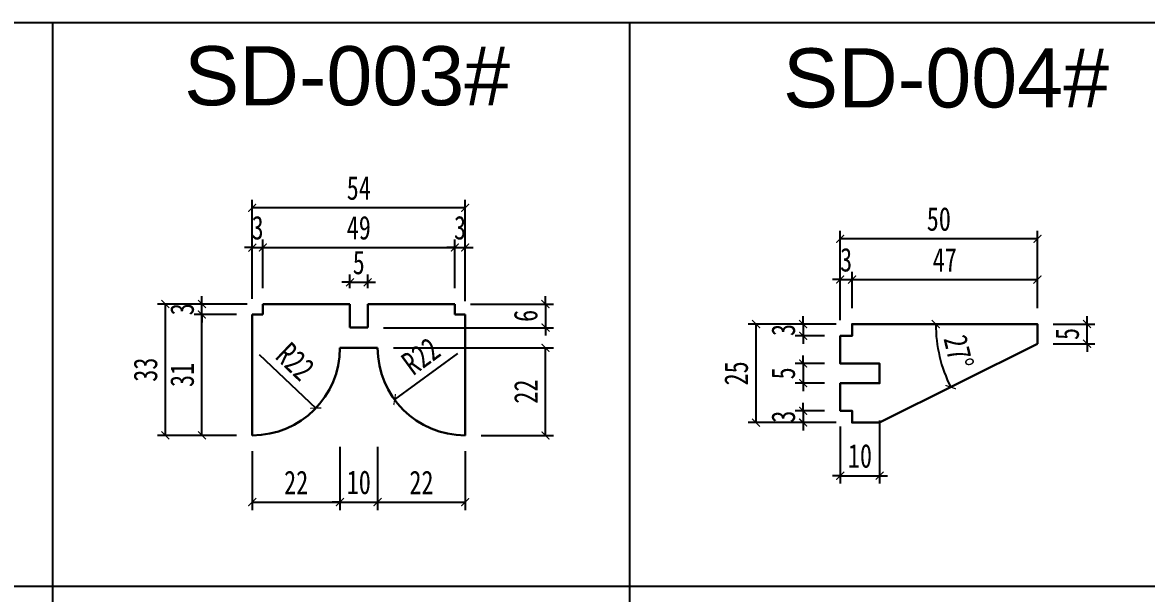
# Model space of a CAD drawing. Header units: millimetres. Extents: x 0 to 1097966, y -63096 to 223085.
# Drawn here: x 338270.2 to 338555.3, y -56661.3 to -56516.4 of the extents above; entities that cross this region are included whole.
import ezdxf

# ---------------------------------------------------------------- set-up
doc = ezdxf.new("R2010")
doc.units = ezdxf.units.MM
doc.layers.add('A3主线', color=7, linetype='Continuous', lineweight=30)
doc.styles.get("Standard").update_dxf_attribs({"font": 'arial.ttf'})
doc.styles.add('尺寸字体', font='', dxfattribs={"width": 0.75})
doc.styles.get('尺寸字体').set_extended_font_data('SimHei')
doc.dimstyles.new('副本 廖志利标注1', dxfattribs={"dimscale": 20, "dimtxt": 0.3, "dimasz": 0.1, "dimexe": 0.1, "dimexo": 0.2, "dimgap": 0.1, "dimtad": 1, "dimdec": 0, "dimzin": 0, "dimdsep": 46, "dimtxsty": '尺寸字体', "dimblk": 'ARCHTICK', "dimcen": 0.09, "dimclrd": 6, "dimclre": 6, "dimclrt": 2, "dimadec": 0, "dimazin": 0, "dimtfac": 1, "dimtdec": 0, "dimtix": 1, "dimtmove": 1, "dimatfit": 3, "dimldrblk": 'ARCHTICK', "dimfxl": 0.7, "dimfxlon": 1, "dimtolj": 1, "dimtzin": 0, "dimarcsym": 0})

# ---------------------------------------------------------------- blocks, each defined once
blk = doc.blocks.new('_ArchTick')
at = {"color": 0, "linetype": 'ByBlock', "const_width": 0.15}
blk.add_lwpolyline([(-0.5, -0.5), (0.5, 0.5)], dxfattribs=at)
blk = doc.blocks.new('*D641')
at = {"color": 6, "lineweight": -2, "transparency": 16777216}
for p, q in [((338477.59, -56581.63), (338475.59, -56581.63)), ((338477.59, -56591.92), (338477.59, -56579.63)), ((338477.59, -56581.63), (338480.59, -56581.63)), ((338480.59, -56588.92), (338480.59, -56579.63)), ((338480.59, -56581.63), (338482.59, -56581.63))]:
    blk.add_line(p, q, dxfattribs=at)
at = {"layer": 'Defpoints', "color": 0, "lineweight": 13, "transparency": 16777216}
for p in [(338480.59, -56581.63), (338480.59, -56592.92), (338477.59, -56595.92)]:
    blk.add_point(p, dxfattribs=at)
at = {"color": 6, "lineweight": -2, "transparency": 16777216, "xscale": 2, "yscale": 2, "zscale": 2}
blk.add_blockref('_ArchTick', (338477.59, -56581.63), dxfattribs=at)
at = {"color": 6, "lineweight": -2, "transparency": 16777216, "xscale": 2, "yscale": 2, "zscale": 2, "rotation": 180}
blk.add_blockref('_ArchTick', (338480.59, -56581.63), dxfattribs=at)
at = {"color": 2, "transparency": 16777216, "insert": (338479.09, -56576.63), "char_height": 6, "attachment_point": 5, "style": '尺寸字体'}
blk.add_mtext('\\A1;3', dxfattribs=at)
blk = doc.blocks.new('*D642')
at = {"color": 6, "lineweight": -2, "transparency": 16777216}
for p, q in [((338480.59, -56588.92), (338480.59, -56579.63)), ((338480.59, -56581.63), (338527.59, -56581.63)), ((338527.59, -56588.92), (338527.59, -56579.63))]:
    blk.add_line(p, q, dxfattribs=at)
at = {"layer": 'Defpoints', "color": 0, "lineweight": 13, "transparency": 16777216}
for p in [(338527.59, -56581.63), (338480.59, -56592.92), (338527.59, -56592.92)]:
    blk.add_point(p, dxfattribs=at)
at = {"color": 6, "lineweight": -2, "transparency": 16777216, "xscale": 2, "yscale": 2, "zscale": 2, "rotation": 180}
blk.add_blockref('_ArchTick', (338480.59, -56581.63), dxfattribs=at)
at = {"color": 6, "lineweight": -2, "transparency": 16777216, "xscale": 2, "yscale": 2, "zscale": 2}
blk.add_blockref('_ArchTick', (338527.59, -56581.63), dxfattribs=at)
at = {"color": 2, "transparency": 16777216, "insert": (338504.09, -56576.63), "char_height": 6, "attachment_point": 5, "style": '尺寸字体'}
blk.add_mtext('\\A1;47', dxfattribs=at)
blk = doc.blocks.new('*D552')
at = {"color": 6, "lineweight": -2, "transparency": 16777216}
for p, q in [((338477.59, -56585.29), (338477.59, -56569.29)), ((338527.59, -56585.29), (338527.59, -56569.29)), ((338527.59, -56571.29), (338477.59, -56571.29))]:
    blk.add_line(p, q, dxfattribs=at)
at = {"layer": 'Defpoints', "color": 0, "lineweight": 13, "transparency": 16777216}
for p in [(338477.59, -56571.29), (338527.59, -56592.92), (338477.59, -56595.92)]:
    blk.add_point(p, dxfattribs=at)
at = {"color": 6, "lineweight": -2, "transparency": 16777216, "xscale": 2, "yscale": 2, "zscale": 2, "rotation": 180}
blk.add_blockref('_ArchTick', (338477.59, -56571.29), dxfattribs=at)
at = {"color": 6, "lineweight": -2, "transparency": 16777216, "xscale": 2, "yscale": 2, "zscale": 2}
blk.add_blockref('_ArchTick', (338527.59, -56571.29), dxfattribs=at)
at = {"color": 2, "transparency": 16777216, "insert": (338502.59, -56566.29), "char_height": 6, "attachment_point": 5, "style": '尺寸字体'}
blk.add_mtext('\\A1;50', dxfattribs=at)
blk = doc.blocks.new('*D553')
at = {"color": 6, "lineweight": -2, "transparency": 16777216}
for p, q in [((338476.59, -56592.92), (338466.18, -56592.92)), ((338468.18, -56592.92), (338468.18, -56590.92)), ((338468.18, -56592.92), (338468.18, -56595.92)), ((338473.59, -56595.92), (338466.18, -56595.92)), ((338468.18, -56595.92), (338468.18, -56597.92))]:
    blk.add_line(p, q, dxfattribs=at)
at = {"layer": 'Defpoints', "color": 0, "lineweight": 13, "transparency": 16777216}
for p in [(338480.59, -56592.92), (338468.18, -56595.92), (338477.59, -56595.92)]:
    blk.add_point(p, dxfattribs=at)
at = {"color": 6, "lineweight": -2, "transparency": 16777216, "xscale": 2, "yscale": 2, "zscale": 2}
for p, rotation in [((338468.18, -56592.92), 270), ((338468.18, -56595.92), 90)]:
    blk.add_blockref('_ArchTick', p, dxfattribs=dict(at, rotation=rotation))
at = {"color": 2, "transparency": 16777216, "insert": (338463.18, -56594.42), "char_height": 6, "attachment_point": 5, "rotation": 90, "style": '尺寸字体'}
blk.add_mtext('\\A1;3', dxfattribs=at)
blk = doc.blocks.new('*D643')
at = {"color": 6, "lineweight": -2, "transparency": 16777216}
for p, q in [((338468.18, -56602.92), (338468.18, -56600.92)), ((338473.59, -56602.92), (338466.18, -56602.92)), ((338468.18, -56602.92), (338468.18, -56607.92)), ((338473.59, -56607.92), (338466.18, -56607.92)), ((338468.18, -56607.92), (338468.18, -56609.92))]:
    blk.add_line(p, q, dxfattribs=at)
at = {"layer": 'Defpoints', "color": 0, "lineweight": 13, "transparency": 16777216}
for p in [(338477.59, -56602.92), (338468.18, -56607.92), (338477.59, -56607.92)]:
    blk.add_point(p, dxfattribs=at)
at = {"color": 6, "lineweight": -2, "transparency": 16777216, "xscale": 2, "yscale": 2, "zscale": 2}
for p, rotation in [((338468.18, -56602.92), 270), ((338468.18, -56607.92), 90)]:
    blk.add_blockref('_ArchTick', p, dxfattribs=dict(at, rotation=rotation))
at = {"color": 2, "transparency": 16777216, "insert": (338463.18, -56605.42), "char_height": 6, "attachment_point": 5, "rotation": 90, "style": '尺寸字体'}
blk.add_mtext('\\A1;5', dxfattribs=at)
blk = doc.blocks.new('*D644')
at = {"color": 6, "lineweight": -2, "transparency": 16777216}
for p, q in [((338468.18, -56614.92), (338468.18, -56612.92)), ((338473.59, -56614.92), (338466.18, -56614.92)), ((338468.18, -56614.92), (338468.18, -56617.92)), ((338476.59, -56617.92), (338466.18, -56617.92)), ((338468.18, -56617.92), (338468.18, -56619.92))]:
    blk.add_line(p, q, dxfattribs=at)
at = {"layer": 'Defpoints', "color": 0, "lineweight": 13, "transparency": 16777216}
for p in [(338477.59, -56614.92), (338468.18, -56617.92), (338480.59, -56617.92)]:
    blk.add_point(p, dxfattribs=at)
at = {"color": 6, "lineweight": -2, "transparency": 16777216, "xscale": 2, "yscale": 2, "zscale": 2}
for p, rotation in [((338468.18, -56614.92), 270), ((338468.18, -56617.92), 90)]:
    blk.add_blockref('_ArchTick', p, dxfattribs=dict(at, rotation=rotation))
at = {"color": 2, "transparency": 16777216, "insert": (338463.18, -56616.42), "char_height": 6, "attachment_point": 5, "rotation": 90, "style": '尺寸字体'}
blk.add_mtext('\\A1;3', dxfattribs=at)
blk = doc.blocks.new('*D554')
at = {"color": 6, "lineweight": -2, "transparency": 16777216}
for p, q in [((338470.24, -56592.92), (338454.24, -56592.92)), ((338456.24, -56617.92), (338456.24, -56592.92)), ((338470.24, -56617.92), (338454.24, -56617.92))]:
    blk.add_line(p, q, dxfattribs=at)
at = {"layer": 'Defpoints', "color": 0, "lineweight": 13, "transparency": 16777216}
for p in [(338456.24, -56592.92), (338480.59, -56592.92), (338480.59, -56617.92)]:
    blk.add_point(p, dxfattribs=at)
at = {"color": 6, "lineweight": -2, "transparency": 16777216, "xscale": 2, "yscale": 2, "zscale": 2}
for p, rotation in [((338456.24, -56592.92), 90), ((338456.24, -56617.92), 270)]:
    blk.add_blockref('_ArchTick', p, dxfattribs=dict(at, rotation=rotation))
at = {"color": 2, "transparency": 16777216, "insert": (338451.24, -56605.42), "char_height": 6, "attachment_point": 5, "rotation": 90, "style": '尺寸字体'}
blk.add_mtext('\\A1;25', dxfattribs=at)
blk = doc.blocks.new('*D645')
at = {"color": 6, "lineweight": -2, "transparency": 16777216}
for p, q in [((338531.59, -56592.92), (338542.17, -56592.92)), ((338540.17, -56592.92), (338540.17, -56590.92)), ((338540.17, -56597.92), (338540.17, -56592.92)), ((338531.59, -56597.92), (338542.17, -56597.92)), ((338540.17, -56597.92), (338540.17, -56599.92))]:
    blk.add_line(p, q, dxfattribs=at)
at = {"layer": 'Defpoints', "color": 0, "lineweight": 13, "transparency": 16777216}
for p in [(338527.59, -56592.92), (338540.17, -56592.92), (338527.59, -56597.92)]:
    blk.add_point(p, dxfattribs=at)
at = {"color": 6, "lineweight": -2, "transparency": 16777216, "xscale": 2, "yscale": 2, "zscale": 2}
for p, rotation in [((338540.17, -56592.92), 270), ((338540.17, -56597.92), 90)]:
    blk.add_blockref('_ArchTick', p, dxfattribs=dict(at, rotation=rotation))
at = {"color": 2, "transparency": 16777216, "insert": (338535.17, -56595.42), "char_height": 6, "attachment_point": 5, "rotation": 90, "style": '尺寸字体'}
blk.add_mtext('\\A1;5', dxfattribs=at)
blk = doc.blocks.new('*D555')
at = {"color": 6, "lineweight": -2, "transparency": 16777216}
for p, q in [((338477.59, -56618.92), (338477.59, -56633.39)), ((338487.59, -56617.39), (338487.59, -56633.39)), ((338477.59, -56631.39), (338475.59, -56631.39)), ((338477.59, -56631.39), (338487.59, -56631.39)), ((338487.59, -56631.39), (338489.59, -56631.39))]:
    blk.add_line(p, q, dxfattribs=at)
at = {"layer": 'Defpoints', "color": 0, "lineweight": 13, "transparency": 16777216}
for p in [(338487.59, -56607.92), (338477.59, -56614.92), (338487.59, -56631.39)]:
    blk.add_point(p, dxfattribs=at)
at = {"color": 6, "lineweight": -2, "transparency": 16777216, "xscale": 2, "yscale": 2, "zscale": 2}
blk.add_blockref('_ArchTick', (338477.59, -56631.39), dxfattribs=at)
at = {"color": 6, "lineweight": -2, "transparency": 16777216, "xscale": 2, "yscale": 2, "zscale": 2, "rotation": 180}
blk.add_blockref('_ArchTick', (338487.59, -56631.39), dxfattribs=at)
at = {"color": 2, "transparency": 16777216, "insert": (338482.59, -56626.39), "char_height": 6, "attachment_point": 5, "style": '尺寸字体'}
blk.add_mtext('\\A1;10', dxfattribs=at)
blk = doc.blocks.new('*D586')
at = {"color": 6, "lineweight": -2, "transparency": 16777216}
for p, q in [((338324.51, -56590.49), (338313.74, -56590.49)), ((338315.74, -56621.16), (338315.74, -56590.49)), ((338324.51, -56621.16), (338313.74, -56621.16))]:
    blk.add_line(p, q, dxfattribs=at)
at = {"layer": 'Defpoints', "color": 0, "lineweight": 13, "transparency": 16777216}
for p in [(338315.74, -56590.49), (338328.51, -56590.49), (338328.51, -56621.16)]:
    blk.add_point(p, dxfattribs=at)
at = {"color": 6, "lineweight": -2, "transparency": 16777216, "xscale": 2, "yscale": 2, "zscale": 2}
for p, rotation in [((338315.74, -56590.49), 90), ((338315.74, -56621.16), 270)]:
    blk.add_blockref('_ArchTick', p, dxfattribs=dict(at, rotation=rotation))
at = {"color": 2, "transparency": 16777216, "insert": (338310.74, -56605.83), "char_height": 6, "attachment_point": 5, "rotation": 90, "style": '尺寸字体'}
blk.add_mtext('\\A1;31', dxfattribs=at)
blk = doc.blocks.new('*D587')
at = {"color": 6, "lineweight": -2, "transparency": 16777216}
for p, q in [((338315.74, -56587.83), (338315.74, -56585.83)), ((338327.18, -56587.83), (338313.74, -56587.83)), ((338315.74, -56590.49), (338315.74, -56587.83)), ((338324.51, -56590.49), (338313.74, -56590.49)), ((338315.74, -56590.49), (338315.74, -56592.49))]:
    blk.add_line(p, q, dxfattribs=at)
at = {"layer": 'Defpoints', "color": 0, "lineweight": 13, "transparency": 16777216}
for p in [(338315.74, -56587.83), (338331.18, -56587.83), (338328.51, -56590.49)]:
    blk.add_point(p, dxfattribs=at)
at = {"color": 6, "lineweight": -2, "transparency": 16777216, "xscale": 2, "yscale": 2, "zscale": 2}
for p, rotation in [((338315.74, -56587.83), 270), ((338315.74, -56590.49), 90)]:
    blk.add_blockref('_ArchTick', p, dxfattribs=dict(at, rotation=rotation))
at = {"color": 2, "transparency": 16777216, "insert": (338310.74, -56589.16), "char_height": 6, "attachment_point": 5, "rotation": 90, "style": '尺寸字体'}
blk.add_mtext('\\A1;3', dxfattribs=at)
blk = doc.blocks.new('*D588')
at = {"color": 6, "lineweight": -2, "transparency": 16777216}
for p, q in [((338320.45, -56587.83), (338304.45, -56587.83)), ((338306.45, -56587.83), (338306.45, -56621.16)), ((338320.45, -56621.16), (338304.45, -56621.16))]:
    blk.add_line(p, q, dxfattribs=at)
at = {"layer": 'Defpoints', "color": 0, "lineweight": 13, "transparency": 16777216}
for p in [(338331.18, -56587.83), (338306.45, -56621.16), (338328.51, -56621.16)]:
    blk.add_point(p, dxfattribs=at)
at = {"color": 6, "lineweight": -2, "transparency": 16777216, "xscale": 2, "yscale": 2, "zscale": 2}
for p, rotation in [((338306.45, -56587.83), 90), ((338306.45, -56621.16), 270)]:
    blk.add_blockref('_ArchTick', p, dxfattribs=dict(at, rotation=rotation))
at = {"color": 2, "transparency": 16777216, "insert": (338301.45, -56604.49), "char_height": 6, "attachment_point": 5, "rotation": 90, "style": '尺寸字体'}
blk.add_mtext('\\A1;33', dxfattribs=at)
blk = doc.blocks.new('*D589')
at = {"color": 6, "lineweight": -2, "transparency": 16777216}
for p, q in [((338328.51, -56586.49), (338328.51, -56571.5)), ((338331.18, -56583.83), (338331.18, -56571.5)), ((338328.51, -56573.5), (338326.51, -56573.5)), ((338328.51, -56573.5), (338331.18, -56573.5)), ((338331.18, -56573.5), (338333.18, -56573.5))]:
    blk.add_line(p, q, dxfattribs=at)
at = {"layer": 'Defpoints', "color": 0, "lineweight": 13, "transparency": 16777216}
for p in [(338331.18, -56573.5), (338331.18, -56587.83), (338328.51, -56590.49)]:
    blk.add_point(p, dxfattribs=at)
at = {"color": 6, "lineweight": -2, "transparency": 16777216, "xscale": 2, "yscale": 2, "zscale": 2}
blk.add_blockref('_ArchTick', (338328.51, -56573.5), dxfattribs=at)
at = {"color": 6, "lineweight": -2, "transparency": 16777216, "xscale": 2, "yscale": 2, "zscale": 2, "rotation": 180}
blk.add_blockref('_ArchTick', (338331.18, -56573.5), dxfattribs=at)
at = {"color": 2, "transparency": 16777216, "insert": (338329.85, -56568.5), "char_height": 6, "attachment_point": 5, "style": '尺寸字体'}
blk.add_mtext('\\A1;3', dxfattribs=at)
blk = doc.blocks.new('*D590')
at = {"color": 6, "lineweight": -2, "transparency": 16777216}
for p, q in [((338331.18, -56583.83), (338331.18, -56571.5)), ((338379.85, -56583.83), (338379.85, -56571.5)), ((338331.18, -56573.5), (338379.85, -56573.5))]:
    blk.add_line(p, q, dxfattribs=at)
at = {"layer": 'Defpoints', "color": 0, "lineweight": 13, "transparency": 16777216}
for p in [(338379.85, -56573.5), (338331.18, -56587.83), (338379.85, -56587.83)]:
    blk.add_point(p, dxfattribs=at)
at = {"color": 6, "lineweight": -2, "transparency": 16777216, "xscale": 2, "yscale": 2, "zscale": 2, "rotation": 180}
blk.add_blockref('_ArchTick', (338331.18, -56573.5), dxfattribs=at)
at = {"color": 6, "lineweight": -2, "transparency": 16777216, "xscale": 2, "yscale": 2, "zscale": 2}
blk.add_blockref('_ArchTick', (338379.85, -56573.5), dxfattribs=at)
at = {"color": 2, "transparency": 16777216, "insert": (338355.51, -56568.5), "char_height": 6, "attachment_point": 5, "style": '尺寸字体'}
blk.add_mtext('\\A1;49', dxfattribs=at)
blk = doc.blocks.new('*D591')
at = {"color": 6, "lineweight": -2, "transparency": 16777216}
for p, q in [((338379.85, -56583.83), (338379.85, -56571.5)), ((338382.51, -56587.13), (338382.51, -56571.5)), ((338379.85, -56573.5), (338377.85, -56573.5)), ((338379.85, -56573.5), (338382.51, -56573.5)), ((338382.51, -56573.5), (338384.51, -56573.5))]:
    blk.add_line(p, q, dxfattribs=at)
at = {"layer": 'Defpoints', "color": 0, "lineweight": 13, "transparency": 16777216}
for p in [(338382.51, -56573.5), (338379.85, -56587.83), (338382.51, -56591.13)]:
    blk.add_point(p, dxfattribs=at)
at = {"color": 6, "lineweight": -2, "transparency": 16777216, "xscale": 2, "yscale": 2, "zscale": 2}
blk.add_blockref('_ArchTick', (338379.85, -56573.5), dxfattribs=at)
at = {"color": 6, "lineweight": -2, "transparency": 16777216, "xscale": 2, "yscale": 2, "zscale": 2, "rotation": 180}
blk.add_blockref('_ArchTick', (338382.51, -56573.5), dxfattribs=at)
at = {"color": 2, "transparency": 16777216, "insert": (338381.18, -56568.5), "char_height": 6, "attachment_point": 5, "style": '尺寸字体'}
blk.add_mtext('\\A1;3', dxfattribs=at)
blk = doc.blocks.new('*D592')
at = {"color": 6, "lineweight": -2, "transparency": 16777216}
for p, q in [((338328.51, -56577.43), (338328.51, -56561.43)), ((338382.51, -56577.43), (338382.51, -56561.43)), ((338382.51, -56563.43), (338328.51, -56563.43))]:
    blk.add_line(p, q, dxfattribs=at)
at = {"layer": 'Defpoints', "color": 0, "lineweight": 13, "transparency": 16777216}
for p in [(338328.51, -56563.43), (338328.51, -56590.49), (338382.51, -56590.49)]:
    blk.add_point(p, dxfattribs=at)
at = {"color": 6, "lineweight": -2, "transparency": 16777216, "xscale": 2, "yscale": 2, "zscale": 2, "rotation": 180}
blk.add_blockref('_ArchTick', (338328.51, -56563.43), dxfattribs=at)
at = {"color": 6, "lineweight": -2, "transparency": 16777216, "xscale": 2, "yscale": 2, "zscale": 2}
blk.add_blockref('_ArchTick', (338382.51, -56563.43), dxfattribs=at)
at = {"color": 2, "transparency": 16777216, "insert": (338355.51, -56558.43), "char_height": 6, "attachment_point": 5, "style": '尺寸字体'}
blk.add_mtext('\\A1;54', dxfattribs=at)
blk = doc.blocks.new('*D593')
at = {"color": 6, "lineweight": -2, "transparency": 16777216}
for p, q in [((338350.74, -56624.1), (338350.74, -56640.1)), ((338328.51, -56625.16), (338328.51, -56640.1)), ((338328.51, -56638.1), (338350.74, -56638.1))]:
    blk.add_line(p, q, dxfattribs=at)
at = {"layer": 'Defpoints', "color": 0, "lineweight": 13, "transparency": 16777216}
for p in [(338350.74, -56598.94), (338328.51, -56621.16), (338350.74, -56638.1)]:
    blk.add_point(p, dxfattribs=at)
at = {"color": 6, "lineweight": -2, "transparency": 16777216, "xscale": 2, "yscale": 2, "zscale": 2, "rotation": 180}
blk.add_blockref('_ArchTick', (338328.51, -56638.1), dxfattribs=at)
at = {"color": 6, "lineweight": -2, "transparency": 16777216, "xscale": 2, "yscale": 2, "zscale": 2}
blk.add_blockref('_ArchTick', (338350.74, -56638.1), dxfattribs=at)
at = {"color": 2, "transparency": 16777216, "insert": (338339.63, -56633.1), "char_height": 6, "attachment_point": 5, "style": '尺寸字体'}
blk.add_mtext('\\A1;22', dxfattribs=at)
blk = doc.blocks.new('*D594')
at = {"color": 6, "lineweight": -2, "transparency": 16777216}
for p, q in [((338350.74, -56624.1), (338350.74, -56640.1)), ((338360.29, -56624.1), (338360.29, -56640.1)), ((338350.74, -56638.1), (338348.74, -56638.1)), ((338350.74, -56638.1), (338360.29, -56638.1)), ((338360.29, -56638.1), (338362.29, -56638.1))]:
    blk.add_line(p, q, dxfattribs=at)
at = {"layer": 'Defpoints', "color": 0, "lineweight": 13, "transparency": 16777216}
for p in [(338350.74, -56598.94), (338360.29, -56598.94), (338360.29, -56638.1)]:
    blk.add_point(p, dxfattribs=at)
at = {"color": 6, "lineweight": -2, "transparency": 16777216, "xscale": 2, "yscale": 2, "zscale": 2}
blk.add_blockref('_ArchTick', (338350.74, -56638.1), dxfattribs=at)
at = {"color": 6, "lineweight": -2, "transparency": 16777216, "xscale": 2, "yscale": 2, "zscale": 2, "rotation": 180}
blk.add_blockref('_ArchTick', (338360.29, -56638.1), dxfattribs=at)
at = {"color": 2, "transparency": 16777216, "insert": (338355.51, -56633.1), "char_height": 6, "attachment_point": 5, "style": '尺寸字体'}
blk.add_mtext('\\A1;10', dxfattribs=at)
blk = doc.blocks.new('*D595')
at = {"color": 6, "lineweight": -2, "transparency": 16777216}
for p, q in [((338360.29, -56624.1), (338360.29, -56640.1)), ((338382.51, -56625.16), (338382.51, -56640.1)), ((338360.29, -56638.1), (338382.51, -56638.1))]:
    blk.add_line(p, q, dxfattribs=at)
at = {"layer": 'Defpoints', "color": 0, "lineweight": 13, "transparency": 16777216}
for p in [(338360.29, -56598.94), (338382.51, -56621.16), (338382.51, -56638.1)]:
    blk.add_point(p, dxfattribs=at)
at = {"color": 6, "lineweight": -2, "transparency": 16777216, "xscale": 2, "yscale": 2, "zscale": 2, "rotation": 180}
blk.add_blockref('_ArchTick', (338360.29, -56638.1), dxfattribs=at)
at = {"color": 6, "lineweight": -2, "transparency": 16777216, "xscale": 2, "yscale": 2, "zscale": 2}
blk.add_blockref('_ArchTick', (338382.51, -56638.1), dxfattribs=at)
at = {"color": 2, "transparency": 16777216, "insert": (338371.4, -56633.1), "char_height": 6, "attachment_point": 5, "style": '尺寸字体'}
blk.add_mtext('\\A1;22', dxfattribs=at)
blk = doc.blocks.new('*D596')
at = {"color": 6, "lineweight": -2, "transparency": 16777216}
blk.add_line((338380.55, -56600.38), (338364.6, -56612.08), dxfattribs=at)
at = {"layer": 'Defpoints', "color": 0, "lineweight": 13, "transparency": 16777216}
for p in [(338382.51, -56598.94), (338364.6, -56612.08)]:
    blk.add_point(p, dxfattribs=at)
at = {"color": 6, "lineweight": -2, "transparency": 16777216, "xscale": 2, "yscale": 2, "zscale": 2, "rotation": 216.2743950935715}
blk.add_blockref('_ArchTick', (338364.6, -56612.08), dxfattribs=at)
at = {"color": 2, "transparency": 16777216, "insert": (338371.23, -56601.02), "char_height": 6, "attachment_point": 5, "rotation": 36.2744, "style": '尺寸字体'}
blk.add_mtext('\\A1;R22', dxfattribs=at)
blk = doc.blocks.new('*D597')
at = {"color": 6, "lineweight": -2, "transparency": 16777216}
blk.add_line((338330.28, -56600.61), (338344.63, -56614.24), dxfattribs=at)
at = {"layer": 'Defpoints', "color": 0, "lineweight": 13, "transparency": 16777216}
for p in [(338328.51, -56598.94), (338344.63, -56614.24)]:
    blk.add_point(p, dxfattribs=at)
at = {"color": 6, "lineweight": -2, "transparency": 16777216, "xscale": 2, "yscale": 2, "zscale": 2, "rotation": 316.4821157881631}
blk.add_blockref('_ArchTick', (338344.63, -56614.24), dxfattribs=at)
at = {"color": 2, "transparency": 16777216, "insert": (338339.45, -56602.42), "char_height": 6, "attachment_point": 5, "rotation": 316.4821, "style": '尺寸字体'}
blk.add_mtext('\\A1;R22', dxfattribs=at)
blk = doc.blocks.new('*D625')
at = {"color": 6, "lineweight": -2, "transparency": 16777216}
for p, q in [((338353.25, -56583.83), (338353.25, -56580.32)), ((338357.77, -56583.83), (338357.77, -56580.32)), ((338353.25, -56582.32), (338351.25, -56582.32)), ((338353.25, -56582.32), (338357.77, -56582.32)), ((338357.77, -56582.32), (338359.77, -56582.32))]:
    blk.add_line(p, q, dxfattribs=at)
at = {"layer": 'Defpoints', "color": 0, "lineweight": 13, "transparency": 16777216}
for p in [(338357.77, -56582.32), (338353.25, -56587.83), (338357.77, -56587.83)]:
    blk.add_point(p, dxfattribs=at)
at = {"color": 6, "lineweight": -2, "transparency": 16777216, "xscale": 2, "yscale": 2, "zscale": 2}
blk.add_blockref('_ArchTick', (338353.25, -56582.32), dxfattribs=at)
at = {"color": 6, "lineweight": -2, "transparency": 16777216, "xscale": 2, "yscale": 2, "zscale": 2, "rotation": 180}
blk.add_blockref('_ArchTick', (338357.77, -56582.32), dxfattribs=at)
at = {"color": 2, "transparency": 16777216, "insert": (338355.51, -56577.32), "char_height": 6, "attachment_point": 5, "style": '尺寸字体'}
blk.add_mtext('\\A1;5', dxfattribs=at)
blk = doc.blocks.new('*D626')
at = {"color": 6, "lineweight": -2, "transparency": 16777216}
for p, q in [((338402.86, -56587.83), (338402.86, -56585.83)), ((338383.85, -56587.83), (338404.86, -56587.83)), ((338402.86, -56587.83), (338402.86, -56593.83)), ((338361.77, -56593.83), (338404.86, -56593.83)), ((338402.86, -56593.83), (338402.86, -56595.83))]:
    blk.add_line(p, q, dxfattribs=at)
at = {"layer": 'Defpoints', "color": 0, "lineweight": 13, "transparency": 16777216}
for p in [(338379.85, -56587.83), (338357.77, -56593.83), (338402.86, -56593.83)]:
    blk.add_point(p, dxfattribs=at)
at = {"color": 6, "lineweight": -2, "transparency": 16777216, "xscale": 2, "yscale": 2, "zscale": 2}
for p, rotation in [((338402.86, -56587.83), 270), ((338402.86, -56593.83), 90)]:
    blk.add_blockref('_ArchTick', p, dxfattribs=dict(at, rotation=rotation))
at = {"color": 2, "transparency": 16777216, "insert": (338397.86, -56590.83), "char_height": 6, "attachment_point": 5, "rotation": 90, "style": '尺寸字体'}
blk.add_mtext('\\A1;6', dxfattribs=at)
blk = doc.blocks.new('*D699')
at = {"color": 6, "lineweight": -2, "transparency": 16777216}
for p, q in [((338364.29, -56598.94), (338404.86, -56598.94)), ((338402.86, -56621.16), (338402.86, -56598.94)), ((338386.51, -56621.16), (338404.86, -56621.16))]:
    blk.add_line(p, q, dxfattribs=at)
at = {"layer": 'Defpoints', "color": 0, "lineweight": 13, "transparency": 16777216}
for p in [(338360.29, -56598.94), (338402.86, -56598.94), (338382.51, -56621.16)]:
    blk.add_point(p, dxfattribs=at)
at = {"color": 6, "lineweight": -2, "transparency": 16777216, "xscale": 2, "yscale": 2, "zscale": 2}
for p, rotation in [((338402.86, -56598.94), 90), ((338402.86, -56621.16), 270)]:
    blk.add_blockref('_ArchTick', p, dxfattribs=dict(at, rotation=rotation))
at = {"color": 2, "transparency": 16777216, "insert": (338397.86, -56610.05), "char_height": 6, "attachment_point": 5, "rotation": 90, "style": '尺寸字体'}
blk.add_mtext('\\A1;22', dxfattribs=at)
blk = doc.blocks.new('*D700')
at = {"color": 6, "lineweight": -2, "transparency": 16777216}
blk.add_arc((338537.59, -56592.92), 35.77, 180, 206.5651, dxfattribs=at)
at = {"layer": 'Defpoints', "color": 0, "lineweight": 13, "transparency": 16777216}
for p in [(338480.59, -56592.92), (338527.59, -56592.92), (338502.24, -56598.43), (338527.59, -56597.92), (338487.59, -56617.92)]:
    blk.add_point(p, dxfattribs=at)
at = {"color": 6, "lineweight": -2, "transparency": 16777216, "xscale": 2, "yscale": 2, "zscale": 2}
for p, rotation in [((338501.82, -56592.92), 89.99999999998218), ((338505.59, -56608.92), 296.5650511773409)]:
    blk.add_blockref('_ArchTick', p, dxfattribs=dict(at, rotation=rotation))
at = {"color": 2, "transparency": 16777216, "insert": (338507.64, -56599.99), "char_height": 6, "attachment_point": 5, "rotation": 283.2825, "style": '尺寸字体'}
blk.add_mtext('\\A1;27°', dxfattribs=at)

msp = doc.modelspace()

# ---------------------------------------------------------------- linework, layer by layer
at = {"color": 2}
for p, q in [((338277.845, -56516.39), (338277.845, -56802.423)), ((338424.159, -56516.39), (338424.159, -56802.423)), ((337985.218, -56659.407), (339124.506, -56659.407))]:
    msp.add_line(p, q, dxfattribs=at)
msp.add_lwpolyline([(337985.218, -56516.39), (339124.506, -56516.39), (339124.506, -56802.423), (337985.218, -56802.423)], close=True, dxfattribs=at)
at = {"layer": 'A3主线'}
for p, q in [((338331.181, -56587.825), (338331.181, -56590.492)), ((338353.255, -56587.825), (338331.181, -56587.825)), ((338353.255, -56593.825), (338353.255, -56587.825)), ((338357.773, -56587.825), (338379.847, -56587.825)), ((338357.773, -56587.825), (338357.773, -56593.825)), ((338379.847, -56587.825), (338379.847, -56590.492)), ((338328.514, -56590.492), (338328.514, -56621.159)), ((338331.181, -56590.492), (338328.514, -56590.492)), ((338379.847, -56590.492), (338382.514, -56590.492)), ((338382.514, -56590.492), (338382.514, -56621.159)), ((338357.773, -56593.825), (338353.255, -56593.825)), ((338350.736, -56598.936), (338360.292, -56598.936))]:
    msp.add_line(p, q, dxfattribs=at)
msp.add_lwpolyline([(338527.589, -56597.924), (338487.589, -56617.924), (338480.589, -56617.924), (338480.589, -56614.924), (338477.589, -56614.924), (338477.589, -56607.924), (338487.589, -56607.924), (338487.589, -56602.924), (338477.589, -56602.924), (338477.589, -56595.924), (338480.589, -56595.924), (338480.589, -56592.924), (338527.589, -56592.924)], close=True, dxfattribs=at)
for centre, start, end in [((338328.514, -56598.936), 270, 0), ((338382.514, -56598.936), 180, 270)]:
    msp.add_arc(centre, 22.222, start, end, dxfattribs=at)

# ---------------------------------------------------------------- texts
at = {"color": 2, "char_height": 15, "attachment_point": 1}
for s, width, insert in [('SD-003#', 190.42098, (338311.215, -56522.407)), ('SD-004#', 33.13641, (338463.076, -56522.954))]:
    msp.add_mtext_dynamic_manual_height_columns(s, width=width, gutter_width=12.5, heights=[0], dxfattribs=dict(at, insert=insert))

# ---------------------------------------------------------------- dimensions: what is measured, and where the dimension line sits
at = {"color": 2}
for base, p1, p2, picture, middle in [((338328.514, -56563.428), (338382.514, -56590.492), (338328.514, -56590.492), '*D592', (338355.514, -56558.428)), ((338331.181, -56573.498), (338328.514, -56590.492), (338331.181, -56587.825), '*D589', (338329.847, -56568.498)), ((338379.847, -56573.498), (338331.181, -56587.825), (338379.847, -56587.825), '*D590', (338355.514, -56568.498)), ((338382.514, -56573.498), (338379.847, -56587.825), (338382.514, -56591.133), '*D591', (338381.181, -56568.498)), ((338477.589, -56571.289), (338527.589, -56592.924), (338477.589, -56595.924), '*D552', (338502.589, -56566.289)), ((338480.589, -56581.631), (338477.589, -56595.924), (338480.589, -56592.924), '*D641', (338479.089, -56576.631)), ((338527.589, -56581.631), (338480.589, -56592.924), (338527.589, -56592.924), '*D642', (338504.089, -56576.631)), ((338350.736, -56638.097), (338328.514, -56621.159), (338350.736, -56598.936), '*D593', (338339.625, -56633.097)), ((338360.292, -56638.097), (338350.736, -56598.936), (338360.292, -56598.936), '*D594', (338355.514, -56633.097)), ((338382.514, -56638.097), (338360.292, -56598.936), (338382.514, -56621.159), '*D595', (338371.403, -56633.097)), ((338487.589, -56631.389), (338477.589, -56614.924), (338487.589, -56607.924), '*D555', (338482.589, -56626.389))]:
    dim = msp.add_linear_dim(base=base, p1=p1, p2=p2, dimstyle='副本 廖志利标注1', dxfattribs=at)
    dim.commit()
    dim.dimension.update_dxf_attribs({"geometry": picture, "text_midpoint": middle})
dim = msp.add_linear_dim(base=(338357.773, -56582.322), p1=(338353.255, -56587.825), p2=(338357.773, -56587.825), dimstyle='副本 廖志利标注1', override={"dimfxl": 5, "dimarcsym": 1}, dxfattribs=at)
dim.commit()
dim.dimension.update_dxf_attribs({"geometry": '*D625', "text_midpoint": (338355.514, -56577.322)})
for base, p1, p2, picture, middle in [((338306.449, -56621.159), (338331.181, -56587.825), (338328.514, -56621.159), '*D588', (338301.449, -56604.492)), ((338315.741, -56587.825), (338328.514, -56590.492), (338331.181, -56587.825), '*D587', (338310.741, -56589.159)), ((338315.741, -56590.492), (338328.514, -56621.159), (338328.514, -56590.492), '*D586', (338310.741, -56605.825)), ((338456.244, -56592.924), (338480.589, -56617.924), (338480.589, -56592.924), '*D554', (338451.244, -56605.424)), ((338468.175, -56595.924), (338480.589, -56592.924), (338477.589, -56595.924), '*D553', (338463.175, -56594.424)), ((338540.17, -56592.924), (338527.589, -56597.924), (338527.589, -56592.924), '*D645', (338535.17, -56595.424)), ((338468.175, -56607.924), (338477.589, -56602.924), (338477.589, -56607.924), '*D643', (338463.175, -56605.424)), ((338468.175, -56617.924), (338477.589, -56614.924), (338480.589, -56617.924), '*D644', (338463.175, -56616.424))]:
    dim = msp.add_linear_dim(base=base, p1=p1, p2=p2, angle=90, dimstyle='副本 廖志利标注1', dxfattribs=at)
    dim.commit()
    dim.dimension.update_dxf_attribs({"geometry": picture, "text_midpoint": middle})
for base, p1, p2, picture, middle in [((338402.857, -56593.825), (338379.847, -56587.825), (338357.773, -56593.825), '*D626', (338397.857, -56590.825)), ((338402.857, -56598.936), (338382.514, -56621.159), (338360.292, -56598.936), '*D699', (338397.857, -56610.047))]:
    dim = msp.add_linear_dim(base=base, p1=p1, p2=p2, angle=90, dimstyle='副本 廖志利标注1', override={"dimfxl": 5, "dimarcsym": 1}, dxfattribs=at)
    dim.commit()
    dim.dimension.update_dxf_attribs({"geometry": picture, "text_midpoint": middle})
dim = msp.add_angular_dim_2l(base=(338502.243, -56598.43), line1=((338480.589, -56592.924), (338527.589, -56592.924)), line2=((338527.589, -56597.924), (338487.589, -56617.924)), dimstyle='副本 廖志利标注1', override={"dimfxl": 5, "dimarcsym": 1}, dxfattribs=at)
dim.commit()
dim.dimension.update_dxf_attribs({"geometry": '*D700', "text_midpoint": (338507.64, -56599.994)})
for center, mpoint, picture, middle in [((338328.514, -56598.936), (338344.629, -56614.238), '*D597', (338336.004, -56606.049)), ((338382.514, -56598.936), (338364.599, -56612.084), '*D596', (338374.187, -56605.048))]:
    dim = msp.add_radius_dim(center=center, mpoint=mpoint, dimstyle='副本 廖志利标注1', dxfattribs=at)
    dim.commit()
    dim.dimension.update_dxf_attribs({"geometry": picture, "text_midpoint": middle, "dimtype": 164})

doc.saveas('drawing.dxf')
